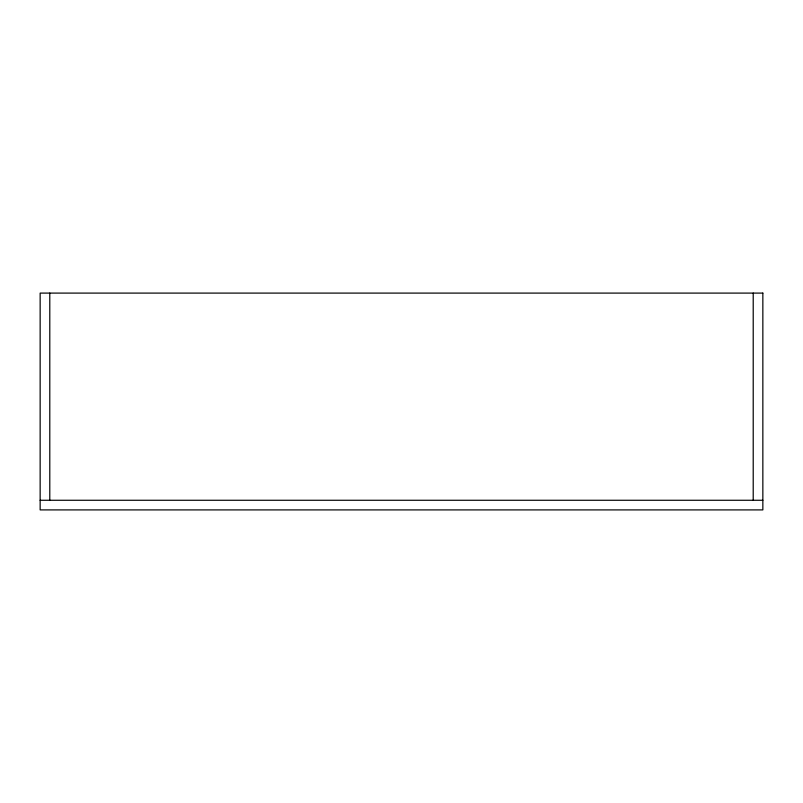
<?xml version="1.0" encoding="UTF-8"?>
<svg xmlns="http://www.w3.org/2000/svg" width="803" height="803" viewBox="0 0 803 803"><rect width="100%" height="100%" fill="white"/><g stroke="black" fill="none" stroke-linecap="round" stroke-linejoin="round"><path stroke-width="1.2" d="M40.15 500.269L762.85 500.269M753.214 293.095L753.214 500.269M49.786 293.095L49.786 500.269M762.85 293.095L40.15 293.095L40.15 509.905L762.85 509.905L762.85 293.095"/></g></svg>
